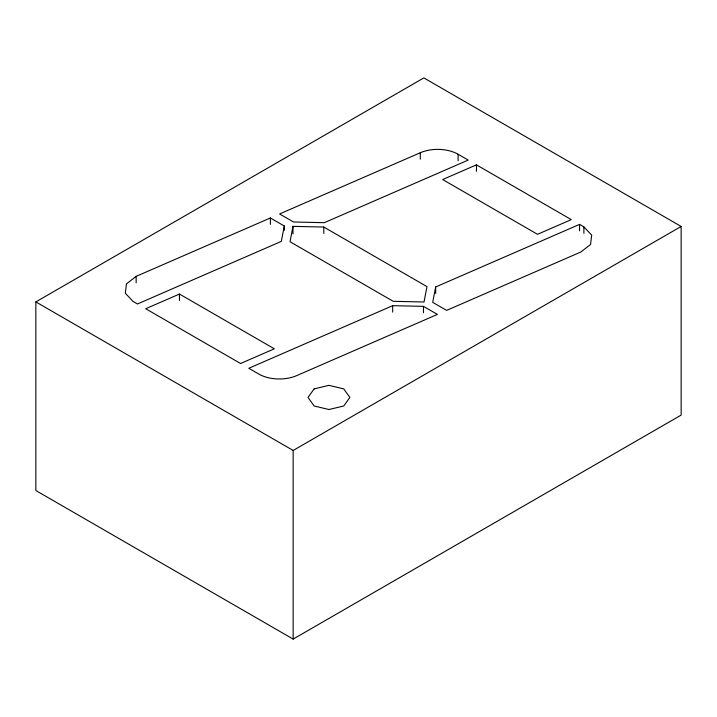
<?xml version="1.0" encoding="UTF-8"?>
<svg xmlns="http://www.w3.org/2000/svg" width="717" height="717" viewBox="0 0 717 717"><rect width="100%" height="100%" fill="white"/><g stroke="black" fill="none" stroke-linecap="round" stroke-linejoin="round"><path stroke-width="1.08" d="M284.291 226.007L281.324 241.387L137.458 303.981L133.111 301.472L125.314 293.235L126.452 283.887L136.149 276.359L270.372 217.968L284.291 226.007L284.291 230.291M292.984 226.357L290.018 241.737L393.212 301.31L424.016 302L426.982 286.621L323.788 227.047L292.984 226.357L292.984 233.859M435.676 286.97L432.709 302.359L446.628 310.389L580.851 251.999L590.548 244.479L591.686 235.122L583.889 226.895L579.542 224.385L435.676 286.97L435.676 293.405M35.85 301.911L423.846 77.902L681.15 226.455L681.15 415.089L293.154 639.098L35.85 490.545L35.85 301.911L293.154 450.464L681.15 226.455M420.296 152.739L279.594 213.953L293.513 221.992L324.317 222.682L468.183 160.088L458.1 154.263A28.877 16.67 0 0 0 420.296 152.739L420.296 159.174M179.474 294.051L145.703 308.74L240.562 363.51L274.333 348.812L179.474 294.051L179.474 300.477M476.438 164.856L442.667 179.546L537.526 234.316L571.297 219.617L476.438 164.856L476.438 171.282M392.683 305.675L248.817 368.269L258.9 374.095A28.877 16.67 0 0 0 296.704 375.618L437.406 314.404L423.487 306.365L392.683 305.675L392.683 312.11M583.889 226.895L583.889 233.321M579.542 224.385L579.542 230.811M458.1 154.263L458.1 160.698M423.487 306.365L423.487 312.8M323.788 227.047L323.788 233.473M293.154 450.464L293.154 639.098M270.372 217.968L270.372 224.403M136.149 276.359L136.149 282.794M314.136 388.892L308.005 397.433L314.136 405.983L328.942 409.524L343.748 405.983L349.878 397.433L343.748 388.892L328.942 385.343L314.136 388.892"/></g></svg>
